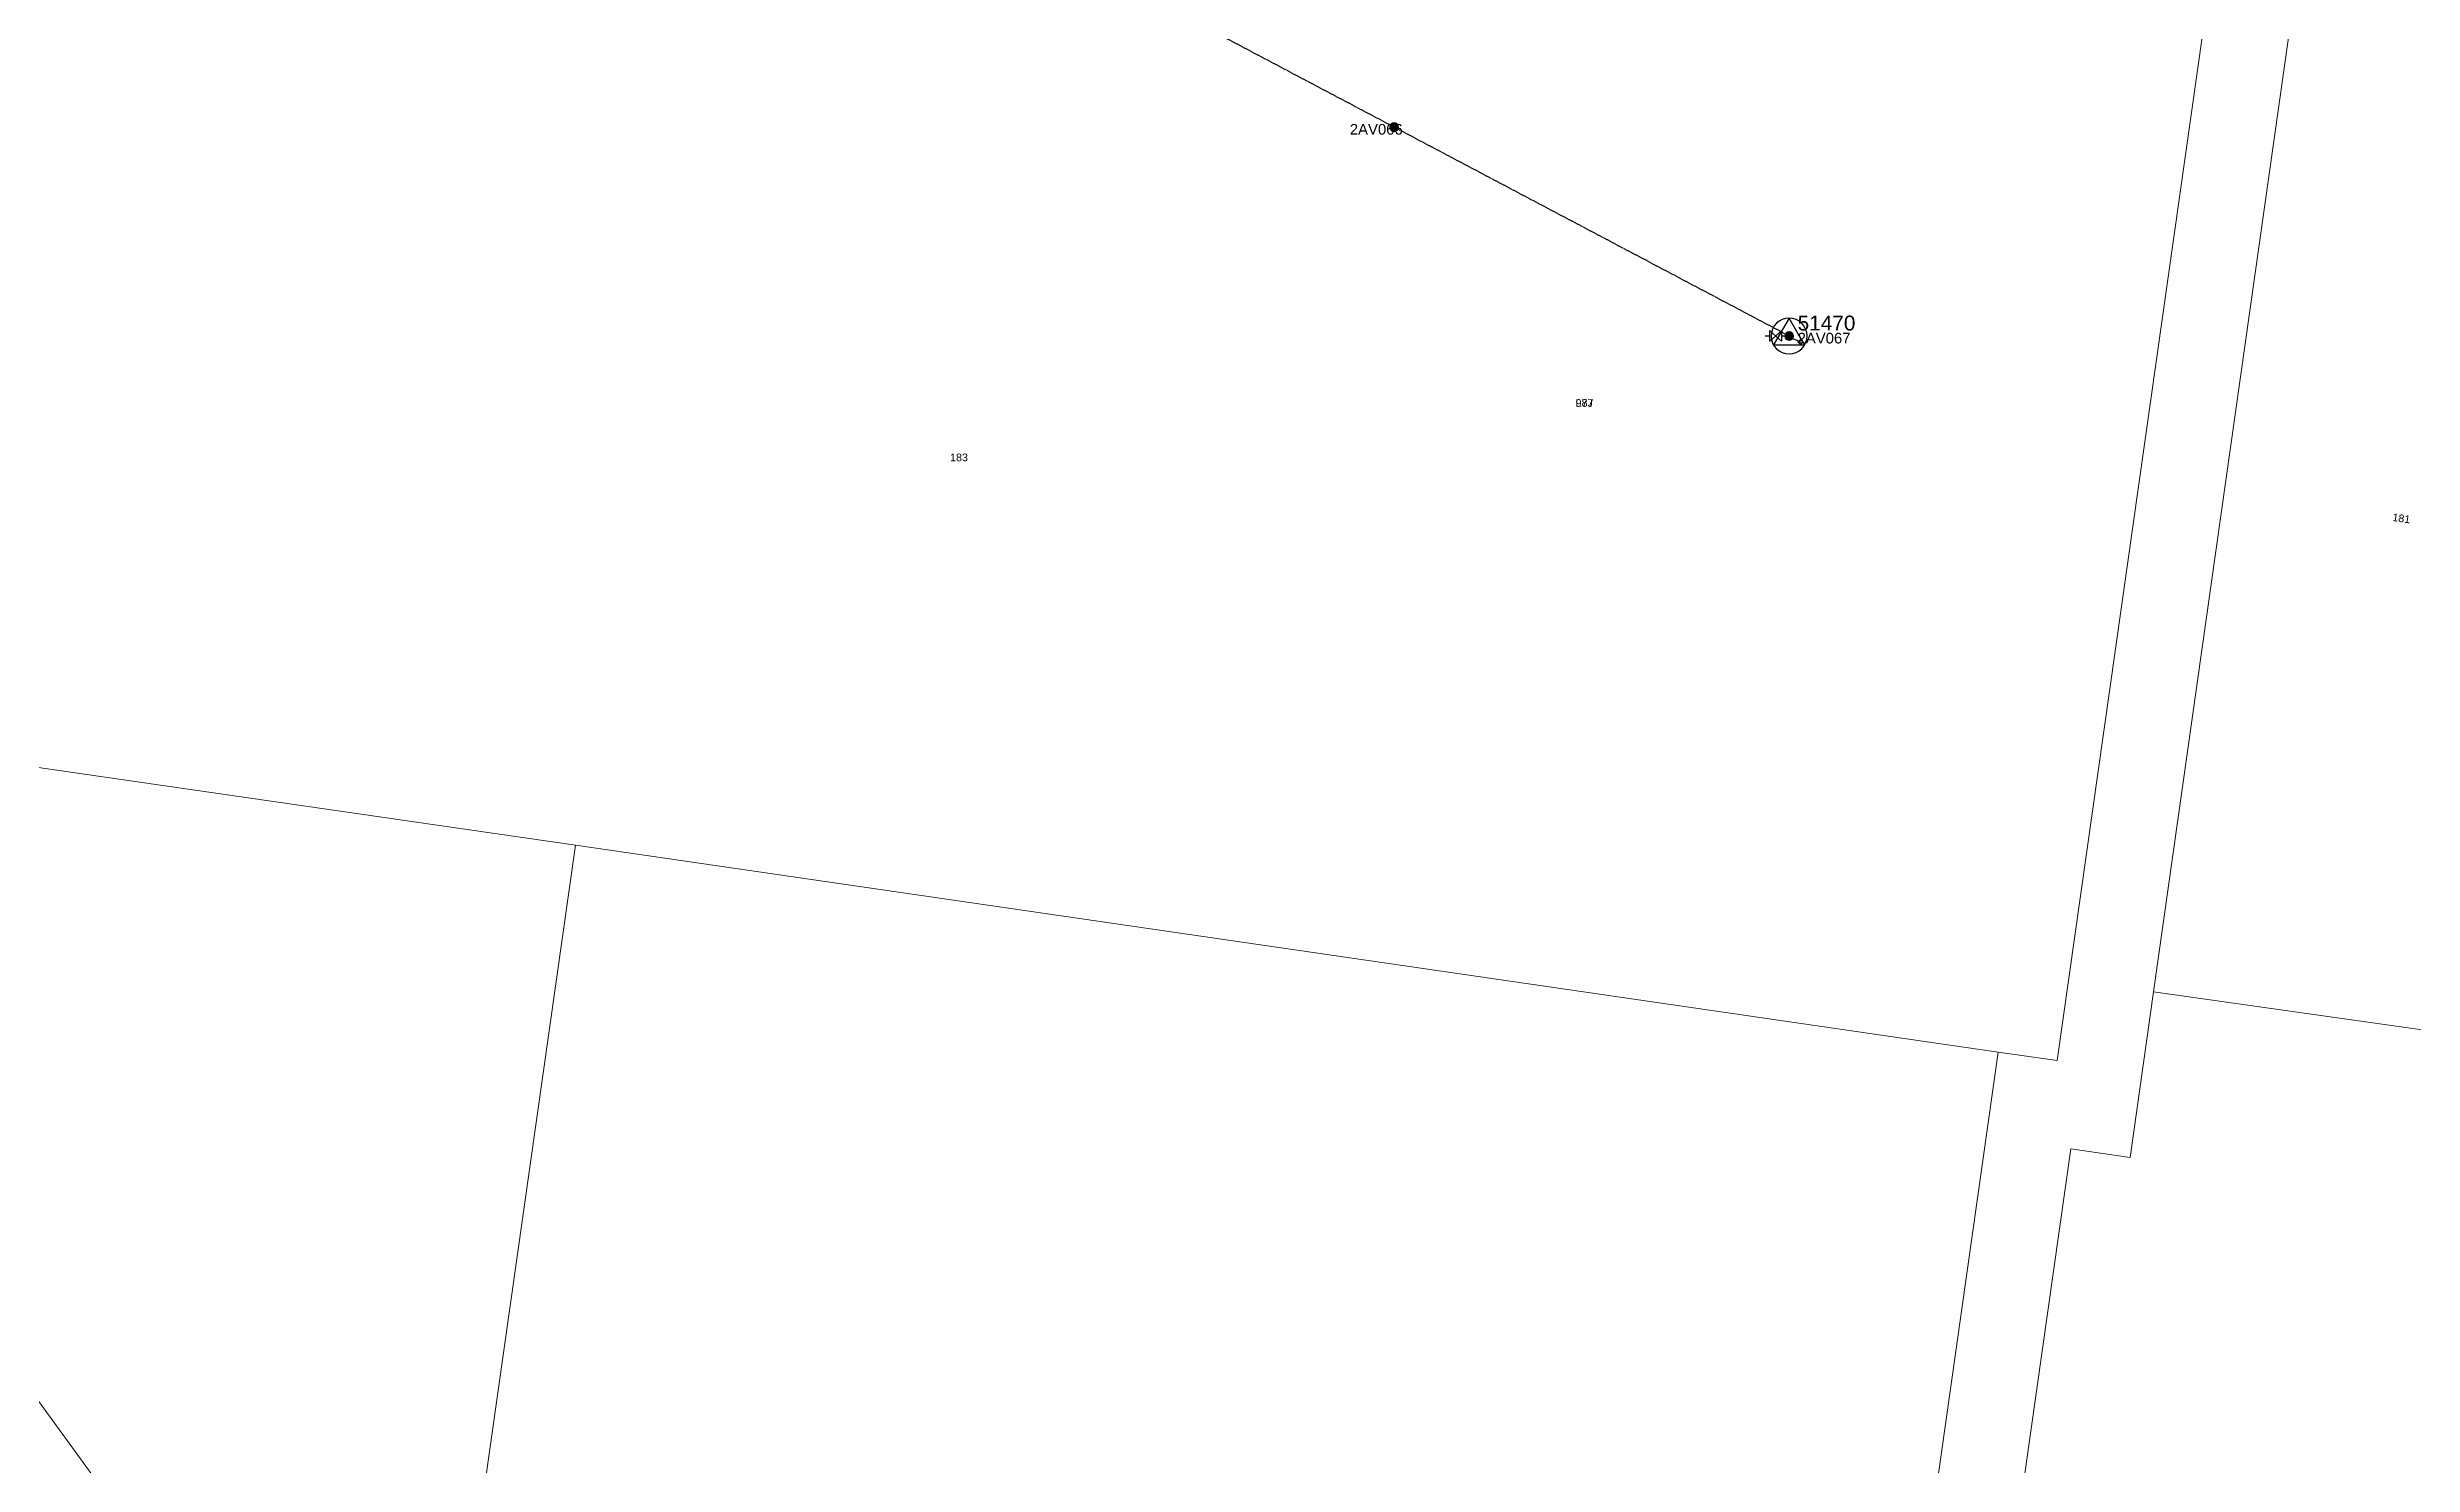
# Model space of a CAD drawing. Header units: metres. Extents: x 277863 to 282129, y 6130772 to 6135401.
# Drawn here: x 278690 to 279246, y 6133098 to 6133432 of the extents above; entities that cross this region are included whole.
import ezdxf
from ezdxf.enums import TextEntityAlignment as Align

# ---------------------------------------------------------------- set-up
doc = ezdxf.new("R2010")
doc.units = ezdxf.units.M
doc.linetypes.add('Cable Exist OH', pattern=[1, 1, 0])
doc.layers.get('0').update_dxf_attribs({"color": 6})
doc.layers.add('Cadastre Land Parcels_SP_EXT', color=9, linetype='Continuous', lineweight=5)
doc.layers.add('Cadastre Roads_SP_EXT', color=9, linetype='Continuous', lineweight=5)
for name, color, linetype in [('Equip_LV_EXT', 7, 'Continuous'), ('Mains_HV_EXT', 7, 'Continuous'), ('Mains_TR_EXT', 7, 'Continuous'), ('Services_SP_EXT', 7, 'Continuous'), ('Sub_SP_TR_HV_LV_EXT', 7, 'Continuous'), ('SupportsOH_SP_TR_HV_LV_SL_EXT', 7, 'Continuous')]:
    doc.layers.add(name, color=color, linetype=linetype)
doc.styles.add('POLE_LABEL', font='arial.ttf')
doc.styles.get("Standard").update_dxf_attribs({"font": 'arial.ttf'})

# ---------------------------------------------------------------- blocks, each defined once
blk = doc.blocks.new('SUB_POLE_EXT')
blk.add_wipeout([(0, 4.22), (0.42, 4.2), (0.83, 4.14), (1.21, 4.05), (1.62, 3.9), (1.99, 3.72), (2.35, 3.51), (2.68, 3.26), (2.99, 2.99), (3.28, 2.66), (3.52, 2.34), (3.76, 1.92), (3.9, 1.62), (4.04, 1.23), (4.18, 0.63), (4.22, 0), (4.18, -0.61), (4.06, -1.15), (3.9, -1.62), (3.58, -2.24), (3.22, -2.73), (2.97, -3.01), (2.68, -3.26), (2.36, -3.5), (2, -3.72), (1.64, -3.89), (1.25, -4.03), (0.82, -4.14), (0.42, -4.2), (0, -4.22), (-0.41, -4.2), (-0.8, -4.15), (-1.21, -4.05), (-1.62, -3.9), (-1.99, -3.73), (-2.35, -3.51), (-2.68, -3.26), (-2.96, -3.02), (-3.23, -2.72), (-3.51, -2.35), (-3.71, -2.01), (-3.91, -1.6), (-4.05, -1.21), (-4.16, -0.76), (-4.22, -0.14), (-4.21, 0.39), (-4.14, 0.83), (-4.03, 1.27), (-3.9, 1.63), (-3.71, 2.02), (-3.5, 2.37), (-3.28, 2.67), (-2.99, 2.99), (-2.68, 3.27), (-2.33, 3.52), (-1.98, 3.73), (-1.63, 3.9), (-1.2, 4.05), (-0.78, 4.15), (-0.4, 4.21)])
blk.add_line((2.16, 0.48), (2.16, 0.48, 0))
blk.add_lwpolyline([(-4.22, 0, 1), (4.22, 0, 1)], format="xyb", close=True)
blk.add_lwpolyline([(2.14, 0.52), (0, 4.22), (-3.66, -2.11), (3.66, -2.11)], close=True)
for tag, height, flags, p in [('STREET_CODE', 0.2, 9, (1.5, 0)), ('ASSET_NUM', 3.5, 8, (2, 2)), ('CONSTRUCTED_VOLTAGE', 0.2, 9, (1.5, -0.2)), ('OPERATING_VOLTAGE', 0.2, 9, (1.5, -0.6)), ('OPERATED_BY', 0.2, 9, (1.5, -0.8)), ('ORIENTATION', 0.2, 9, (1.5, -1.2)), ('OWNED_BY', 0.2, 9, (1.5, -1.4)), ('SECONDARY_VOLTAGE', 0.2, 9, (1.5, -1.6)), ('STATE', 0.2, 9, (1.5, -1.8)), ('SUBSTATION_TYPE', 0.2, 9, (1.5, -2)), ('STREETNAME', 0.2, 9, (1.5, -2.8)), ('SUBURB', 0.2, 9, (1.5, -3)), ('Z', 0.2, 1, (1.5, -3.4)), ('NO_PHASES', 0.2, 9, (1.5, -0.4)), ('MAINTAINED_BY', 0.2, 9, (1.5, -1)), ('USAGE', 0.2, 9, (1.5, -2.2)), ('LEGEND', 0.2, 9, (1.5, -2.4)), ('LOCATION', 0.2, 9, (1.5, -2.6)), ('NOTES', 0.2, 9, (1.5, -3.2))]:
    blk.add_attdef(tag, text='', height=height, dxfattribs=dict(flags=flags)).set_placement(p, align=Align.MIDDLE_LEFT)
blk = doc.blocks.new('LV_OH_LINKS_DISTFUSE_EXT')
for p, q in [((0, 0), (0.96, 0)), ((3.84, 0), (4.8, 0))]:
    blk.add_line(p, q)
blk.add_lwpolyline([(3.84, -1.2), (3.84, 1.2), (0.96, -1.2), (0.96, 1.2)], close=True)
at = {"flags": 9}
for tag, p in [('ACTUAL_STATUS', (0, 0)), ('CONSTRUCTED_VOLTAGE', (0, -0.2)), ('OPERATING_VOLTAGE', (0, -0.6)), ('ORIENTATION', (0, -0.8)), ('OWNED_BY', (0, -1)), ('STATE', (0, -1.2)), ('SWITCH_TYPE', (0, -1.4)), ('NO_PHASES', (0, -0.4)), ('USAGE', (0, -1.6)), ('NOTES', (0, -1.8))]:
    blk.add_attdef(tag, text='', height=0.2, dxfattribs=at).set_placement(p, align=Align.MIDDLE_LEFT)
at = {"flags": 1}
blk.add_attdef('Z', (0, 0), '', height=0.2, dxfattribs=at)
blk = doc.blocks.new('CCP_EXT')
blk.add_wipeout([(0, 0.57), (0.57, 0), (0, -0.57), (-0.57, 0)])
blk.add_lwpolyline([(-0.57, 0), (0, 0.57), (0.57, 0), (0, -0.57), (-0.57, 0)])
at = {"flags": 1}
blk.add_attdef('Z', (0, 0), '', height=0.2, dxfattribs=at)
at = {"flags": 9}
for tag, p in [('CCP_TYPE', (0, 0)), ('CONSTRUCTED_VOLTAGE', (0, -0.2)), ('OPERATING_VOLTAGE', (0, -0.6)), ('ORIENTATION', (0, -0.8)), ('OWNED_BY', (0, -1)), ('STATE', (0, -1.8)), ('NO_PHASES', (0, -0.4)), ('USAGE', (0, -1.2)), ('LEGEND', (0, -1.4)), ('LIFE_SUPPORT', (0, -1.6)), ('NOTES', (0, -2))]:
    blk.add_attdef(tag, text='', height=0.2, dxfattribs=at).set_placement(p, align=Align.MIDDLE_LEFT)
blk = doc.blocks.new('POLE_EXT')
blk.add_hatch(color=256).paths.add_polyline_path([(-1, 0, 1), (1, 0, 1)])
blk.add_lwpolyline([(-1, 0, 1), (1, 0, 1)], format="xyb", close=True)
for tag, height, flags, p in [('pNumber', 2.5, 8, (-17.84, 2.07)), ('OWNED_BY', 0.2, 9, (1.35, -0.4)), ('SPECIAL_USE', 0.2, 9, (1.35, -0.8)), ('STATE', 0.2, 9, (1.35, -1)), ('cLV', 0.2, 9, (1.35, -1.4)), ('hDepth', 0.2, 9, (1.35, -1.6)), ('hDia', 0.2, 9, (1.35, -1.8)), ('cHV', 0.2, 9, (1.35, -2)), ('cLinedev', 0.2, 9, (1.35, -3.4)), ('pExisting', 0.2, 9, (1.35, -3.8)), ('pFooting', 0.2, 9, (1.35, -4.4)), ('pNew', 0.2, 9, (1.35, -4.6)), ('pRelocate', 0.2, 9, (1.35, -5)), ('pRemove', 0.2, 9, (1.35, -5.2)), ('pReplace', 0.2, 9, (1.35, -5.4)), ('pStay', 0.2, 9, (1.35, -5.6)), ('PARENT', 0.2, 9, (1.35, -0.6)), ('USAGE', 0.2, 9, (1.35, -1.2)), ('LBRACKET', 0.2, 9, (1.35, -2.2)), ('LExisting', 0.2, 9, (1.35, -2.4)), ('LANTNUMBER', 0.2, 9, (1.35, -2.6)), ('LOther', 0.2, 9, (1.35, -2.8)), ('LRemove', 0.2, 9, (1.35, -3)), ('LEGEND', 0.2, 9, (1.35, -3.2)), ('LOCATION', 0.2, 9, (1.35, -3.6)), ('PFNUMBER', 0.2, 9, (1.35, -4)), ('NEWPFNUMBER', 0.2, 9, (1.35, -4.2)), ('pType', 0.2, 9, (1.35, -5.8)), ('cspan', 0.2, 9, (1.35, -6)), ('STREETNAME', 0.2, 9, (1.35, -6.2)), ('SUBURB', 0.2, 9, (1.35, -6.4)), ('OPERATED_BY', 0.2, 9, (1.36, -7.01)), ('NOTES', 0.2, 9, (1.35, -6.6)), ('MAINTAINED_BY', 0.2, 9, (1.36, -6.81))]:
    blk.add_attdef(tag, text='', height=height, dxfattribs=dict(flags=flags)).set_placement(p, align=Align.MIDDLE_LEFT)
at = {"style": 'POLE_LABEL'}
for tag, height, flags, p in [('STRUCTURE_PLANT_NUMBER', 0.2, 9, (1.35, 0.03)), ('ASSET_NUM', 2.5, 8, (2, 2)), ('STREET_CODE', 0.2, 9, (1.35, -0.2))]:
    blk.add_attdef(tag, text='', height=height, dxfattribs=dict(at, flags=flags)).set_placement(p, align=Align.MIDDLE_LEFT)
at = {"flags": 1}
blk.add_attdef('Z', (1.35, -7.33), '', height=0.2, dxfattribs=at)

msp = doc.modelspace()

# ---------------------------------------------------------------- linework, layer by layer
at = {"layer": 'Cadastre Land Parcels_SP_EXT', "linetype": 'Continuous'}
for points in [[(279297.38, 6133431.05), (279218.15, 6133442.26), (279185.21, 6133209.53), (279264.44, 6133198.32), (279297.38, 6133431.05)], [(279302.33, 6133430.35), (279297.38, 6133431.05), (279264.44, 6133198.32), (279185.21, 6133209.53), (279179.7, 6133170.65), (279165.76, 6133172.62), (279134.83, 6132954.13), (279401.46, 6132784), (279434.82, 6133019.63), (279248.08, 6133047.08), (279302.33, 6133430.35)], [(278660.69, 6132967.94), (278779.11, 6132996.46), (278719.72, 6133069.68), (278664.24, 6133145.91), (278612.83, 6133224.93), (278583.54, 6133274.4), (278515.5, 6133284.23), (278485.87, 6133247.95), (278312.14, 6132891.71), (278644.17, 6132846.53), (278660.69, 6132967.94)], [(279148.66, 6133195.36), (278814.27, 6133244.07), (278779.11, 6132996.46), (278746.94, 6132769.85), (279082.05, 6132724.82), (279148.66, 6133195.36)]]:
    msp.add_lwpolyline(points, close=True, dxfattribs=at)
at = {"layer": 'Cadastre Roads_SP_EXT', "linetype": 'Continuous'}
msp.add_lwpolyline([(278814.27, 6133244.07), (278517.71, 6133286.95), (278516.7, 6133285.71), (278515.5, 6133284.23), (278583.54, 6133274.4), (278612.83, 6133224.93), (278664.24, 6133145.91), (278719.72, 6133069.68), (278779.11, 6132996.46), (278814.27, 6133244.07)], close=True, dxfattribs=at)

# ---------------------------------------------------------------- block references
at = {"layer": 'Sub_SP_TR_HV_LV_EXT'}
ref = msp.add_blockref('SUB_POLE_EXT', (279099.55, 6133363.76), dxfattribs=at)
ref.add_attrib('ASSET_NUM', '51470', dxfattribs={"layer": '0', "height": 3.5}).set_placement((279101.55, 6133364.01), align=Align.BOTTOM_LEFT)
at = {"layer": 'SupportsOH_SP_TR_HV_LV_SL_EXT'}
ref = msp.add_blockref('POLE_EXT', (279006.71, 6133412.86), dxfattribs=at)
ref.add_attrib('ASSET_NUM', '2AV066', dxfattribs={"layer": '0', "height": 2.5, "style": 'POLE_LABEL'}).set_placement((279008.71, 6133413.61), align=Align.TOP_RIGHT)

# ---------------------------------------------------------------- texts
at = {"layer": 'Cadastre Land Parcels_SP_EXT'}
msp.add_text('183', height=1.8, dxfattribs=at).set_placement((278902.3, 6133334.32))
msp.add_text('181', height=1.8, rotation=351.95, dxfattribs=at).set_placement((279241.29, 6133320.29))
at = {"layer": 'Mains_TR_EXT'}
for s in ['98J', 'L77']:
    msp.add_text(s, height=1.8, dxfattribs=at).set_placement((279049.36, 6133347.11))

# ---------------------------------------------------------------- next in the draw order: linework, layer by layer
at = {"layer": 'Cadastre Land Parcels_SP_EXT', "linetype": 'Continuous'}
msp.add_lwpolyline([(279198.24, 6133445.14), (279200.34, 6133459.99), (278759.35, 6133523.39), (278750.05, 6133524.73), (278614.07, 6133544.28), (278590.8, 6133376.22), (278589.56, 6133374.71), (278582.46, 6133366.04), (278580.68, 6133363.87), (278517.71, 6133286.95), (278814.27, 6133244.07), (279148.66, 6133195.37), (279162.6, 6133193.39), (279198.24, 6133445.14)], close=True, dxfattribs=at)

# ---------------------------------------------------------------- next in the draw order: block references
at = {"layer": 'Equip_LV_EXT', "rotation": 180.0000000000001}
msp.add_blockref('LV_OH_LINKS_DISTFUSE_EXT', (279098.75, 6133363.76), dxfattribs=at)

# ---------------------------------------------------------------- next in the draw order: block references
at = {"layer": 'Services_SP_EXT', "rotation": 90.0000000000002}
msp.add_blockref('CCP_EXT', (279102.2, 6133362.36), dxfattribs=at)

# ---------------------------------------------------------------- next in the draw order: linework, layer by layer
at = {"layer": 'Cadastre Roads_SP_EXT', "linetype": 'Continuous'}
msp.add_lwpolyline([(279185.21, 6133209.53), (279218.15, 6133442.26), (279198.24, 6133445.14), (279162.6, 6133193.39), (279148.66, 6133195.37), (279082.05, 6132724.82), (279093.78, 6132723.24), (279101.99, 6132722.14), (279134.83, 6132954.13), (279165.76, 6133172.62), (279179.7, 6133170.65), (279185.21, 6133209.53)], close=True, dxfattribs=at)
at = {"layer": 'Mains_HV_EXT', "linetype": 'Cable Exist OH'}
msp.add_lwpolyline([(279099.55, 6133363.76), (279006.71, 6133412.86), (278918.28, 6133459.61), (278897.03, 6133529.38)], dxfattribs=at)
at = {"layer": 'Services_SP_EXT'}
msp.add_lwpolyline([(279102.2, 6133362.36), (279098.75, 6133363.76)], dxfattribs=at)

# ---------------------------------------------------------------- next in the draw order: block references
at = {"layer": 'SupportsOH_SP_TR_HV_LV_SL_EXT'}
ref = msp.add_blockref('POLE_EXT', (279099.55, 6133363.76), dxfattribs=at)
ref.add_attrib('ASSET_NUM', '2AV067', dxfattribs={"layer": '0', "height": 2.5, "style": 'POLE_LABEL'}).set_placement((279101.55, 6133364.51), align=Align.TOP_LEFT)

doc.saveas('drawing.dxf')
